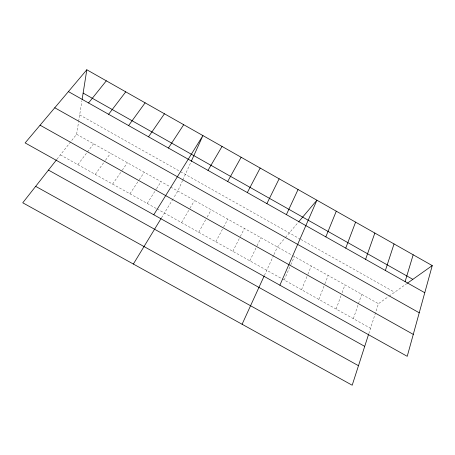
<?xml version="1.0" encoding="UTF-8"?>
<svg xmlns="http://www.w3.org/2000/svg" width="455" height="455" viewBox="0 0 455 455"><rect width="100%" height="100%" fill="white"/><g stroke="black" fill="none" stroke-linecap="round" stroke-linejoin="round"><path stroke-width="0.34" stroke-dasharray="2.27 1.71" d="M56.983 159.233L76.622 134.253L78.533 122.156M78.635 121.496L81.917 100.76M368.806 333.651L378.446 303.701L388.564 296.535M353.353 318.693L361.719 294.317M336.131 309.064L341.136 295.352M342.092 292.736L344.953 284.898M318.864 299.407L324.631 284.523M324.881 283.875L328.14 275.463M301.551 289.727L307.597 274.974M307.864 274.337L311.283 265.999M284.187 280.018L290.523 265.401M290.796 264.77L294.379 256.506M182.597 180.487L177.814 191.066L173.469 198.198M182.876 179.879L190.946 162.031M264.452 275.36L273.688 255.175M273.973 254.544L277.431 246.991L284.966 238.062M249.829 260.812L256.734 246.462M257.035 245.842L260.937 237.732M232.841 251.314L240.024 237.1M240.337 236.481L244.398 228.444M215.801 241.787L223.274 227.71M223.598 227.096L227.819 219.139M198.721 232.238L205.802 219.503M207.15 217.081L211.194 209.806M181.59 222.66L189.633 208.851M189.985 208.254L194.53 200.45M161.502 217.848L173.11 198.795M147.198 203.43L156.19 189.308M156.565 188.717L161.059 181.659M129.931 193.773L138.838 180.379M139.224 179.799L144.263 172.229M112.618 184.093L121.815 170.841M122.219 170.261L127.417 162.771M95.254 174.39L105.162 160.7M105.577 160.132L110.531 153.289M77.85 164.653L93.599 143.786M285.399 237.55L298.099 222.501M389.116 296.148L406.815 283.613M60.396 154.893L156.423 208.589M157.038 208.93L370.529 328.294M76.622 134.253L170.039 186.698M170.636 187.033L291.956 255.147M292.559 255.488L378.446 303.701M79.682 114.91L179.918 171.353M180.521 171.694L300.266 239.114M300.874 239.455L394.622 292.247"/><path stroke-width="0.68" d="M82.139 99.366L86.82 69.774L432.25 265.595L407.231 356.322L25.127 142.916L86.82 69.774M405.104 281.622L413.174 254.783M368.59 334.317L352.198 385.226L22.75 202.788L56.556 159.779M385.379 270.492L394.041 243.937M365.592 259.322L374.846 233.057M345.737 248.117L355.594 222.142M325.825 236.879L336.285 211.194M279.888 285.2L316.913 200.211L298.56 221.96M191.237 161.394L202.907 135.584L153.779 214.766M242.094 324.25L264.162 275.992M286.4 214.629L298.053 189.519M266.886 203.618L279.137 178.798M247.315 192.567L260.169 168.043M227.682 181.488L241.139 157.254M207.992 170.375L222.051 146.436M133.361 264.042L161.133 218.451M168.424 148.046L183.706 124.698M148.546 136.824L164.448 113.778M128.606 125.569L145.128 102.83M108.603 114.285L125.751 91.842M88.543 102.961L106.316 80.825M407.361 283.226L432.25 265.595M35.666 186.351L358.483 365.706M48.458 170.085L364.711 346.363M40.074 125.193L413.282 334.391M68.415 91.597L424.771 292.724M54.776 107.767L419.237 312.79M83.134 93.082L412.844 279.342"/></g></svg>
